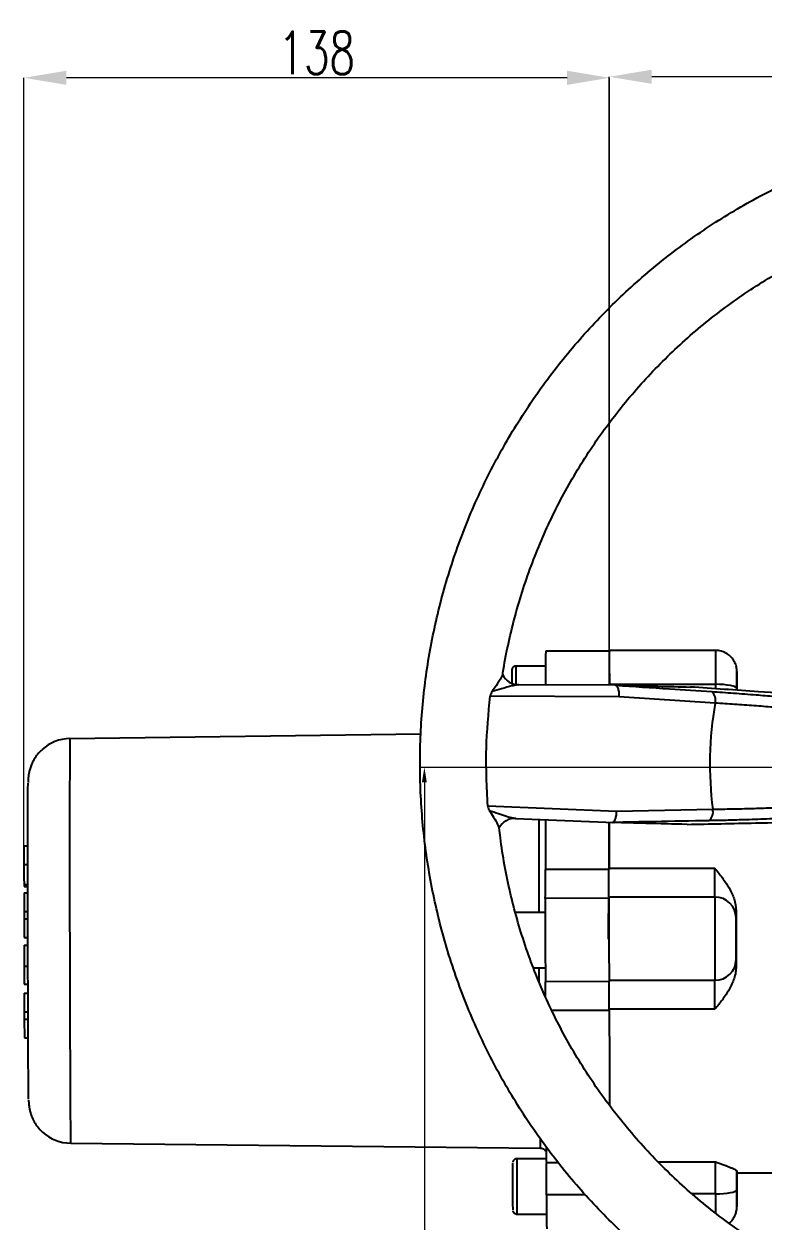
# Model space of a CAD drawing. Header units: millimetres. Extents: x 2462 to 4142, y 835 to 2023.
# Drawn here: x 2817 to 2991.1, y 1228 to 1509.8 of the extents above; entities that cross this region are included whole.
import ezdxf

# ---------------------------------------------------------------- set-up
doc = ezdxf.new("R2010")
doc.units = ezdxf.units.MM
doc.layers.add('标注', color=3, linetype='Continuous', lineweight=13)
doc.styles.add('SLDTEXTSTYLE1', font='txt.shx', dxfattribs={"width": 0.7, "bigfont": 'gbcbig.shx'})
doc.styles.get("Standard").update_dxf_attribs({"font": 'arial.ttf'})
doc.dimstyles.new('AM_ISO', dxfattribs={"dimtxt": 3.5, "dimasz": 3.5, "dimexe": 1, "dimexo": 1, "dimgap": 1.5, "dimtad": 1, "dimdsep": 46, "dimtxsty": 'Standard', "dimcen": 0, "dimclrd": 256, "dimclre": 256, "dimclrt": 2, "dimadec": 0, "dimazin": 2, "dimtp": 0.1, "dimtm": 0.1, "dimtfac": 0.71, "dimtdec": 3, "dimtmove": 0, "dimatfit": 3, "dimfxl": 0, "dimlwd": -1, "dimlwe": -1, "dimarcsym": 0})
doc.dimstyles.new('SLDDIMSTYLE12$0', dxfattribs={"dimtxt": 12, "dimasz": 10, "dimexe": 0, "dimexo": 0.0625, "dimgap": 0.875, "dimtad": 1, "dimdec": 1, "dimlfac": 1.8, "dimrnd": 1e-09, "dimzin": 12, "dimdsep": 46, "dimtxsty": 'SLDTEXTSTYLE1', "dimcen": 0.09, "dimdle": 8.16, "dimclrd": 3, "dimclre": 3, "dimadec": 0, "dimazin": 3, "dimtfac": 1, "dimtdec": 1, "dimtofl": 0, "dimtmove": 0, "dimatfit": 3, "dimfxl": 0, "dimfrac": 2, "dimtolj": 1, "dimlwd": 5, "dimlwe": 5, "dimarcsym": 0})

# ---------------------------------------------------------------- blocks, each defined once
blk = doc.blocks.new('*D34')
at = {"layer": 'Defpoints', "color": 0, "transparency": 16777216}
for p in [(2954.9, 1497.4), (2954.9, 1361.7), (3060.93, 1336.99)]:
    blk.add_point(p, dxfattribs=at)
at = {"layer": '标注', "color": 3, "linetype": 'Continuous', "lineweight": 5, "transparency": 16777216}
for p, q in [((2954.9, 1361.76), (2954.9, 1497.4)), ((3050.93, 1497.4), (2964.9, 1497.4))]:
    blk.add_line(p, q, dxfattribs=at)
at = {"layer": '标注', "color": 3, "lineweight": 5, "transparency": 16777216}
blk.add_line((3060.93, 1337.05), (3060.93, 1497.4), dxfattribs=at)
at = {"layer": '标注', "color": 3, "transparency": 16777216}
for points in [[(2964.9, 1499.07), (2964.9, 1495.74), (2954.9, 1497.4)], [(3050.93, 1499.07), (3050.93, 1495.74), (3060.93, 1497.4)]]:
    blk.add_solid(points, dxfattribs=at)
at = {"layer": '标注', "color": 0, "transparency": 16777216, "insert": (3007.92, 1503.28), "char_height": 10, "attachment_point": 5, "style": 'SLDTEXTSTYLE1'}
blk.add_mtext('\\A1;106', dxfattribs=at)
blk = doc.blocks.new('*D35')
at = {"layer": 'Defpoints', "color": 0, "transparency": 16777216}
for p in [(2816.97, 1497.16), (2954.96, 1362.35), (2816.97, 1316.34)]:
    blk.add_point(p, dxfattribs=at)
at = {"layer": '标注', "color": 3, "linetype": 'Continuous', "lineweight": 5, "transparency": 16777216}
for p, q in [((2816.97, 1316.4), (2816.97, 1497.16)), ((2944.96, 1497.16), (2826.97, 1497.16))]:
    blk.add_line(p, q, dxfattribs=at)
at = {"layer": '标注', "color": 3, "lineweight": 5, "transparency": 16777216}
blk.add_line((2954.96, 1362.42), (2954.96, 1497.16), dxfattribs=at)
at = {"layer": '标注', "color": 3, "transparency": 16777216}
for points in [[(2826.97, 1498.83), (2826.97, 1495.5), (2816.97, 1497.16)], [(2944.96, 1498.83), (2944.96, 1495.5), (2954.96, 1497.16)]]:
    blk.add_solid(points, dxfattribs=at)
at = {"layer": '标注', "color": 0, "transparency": 16777216, "insert": (2885.97, 1503.04), "char_height": 10, "attachment_point": 5, "style": 'SLDTEXTSTYLE1'}
blk.add_mtext('\\A1;138', dxfattribs=at)
blk = doc.blocks.new('*D31')
at = {"layer": 'Defpoints', "color": 0, "transparency": 16777216}
for p in [(3060.59, 1334.79), (2911.33, 1093.21), (3056.27, 1093.21)]:
    blk.add_point(p, dxfattribs=at)
at = {"layer": '标注', "linetype": 'ByBlock', "transparency": 16777216}
for p, q in [((3059.59, 1334.79), (2910.33, 1334.79)), ((2911.33, 1331.29), (2911.33, 1096.71)), ((3055.27, 1093.21), (2910.33, 1093.21))]:
    blk.add_line(p, q, dxfattribs=at)
at = {"layer": '标注', "transparency": 16777216}
for points in [[(2910.74, 1331.29), (2911.91, 1331.29), (2911.33, 1334.79)], [(2910.74, 1096.71), (2911.91, 1096.71), (2911.33, 1093.21)]]:
    blk.add_solid(points, dxfattribs=at)
at = {"layer": '标注', "color": 2, "transparency": 16777216, "insert": (2900.69, 1201.9), "char_height": 8, "attachment_point": 5, "rotation": 90}
blk.add_mtext('\\A1;{\\fSimSun|b0|i0|c134|p2;\\H2.28571x;245}', dxfattribs=at)

msp = doc.modelspace()

# ---------------------------------------------------------------- linework, layer by layer
at = {"color": 7, "linetype": 'Continuous', "lineweight": 25}
for p, q in [((2954.911, 1362.171), (2939.912, 1362.145)), ((2979.958, 1362.354), (2954.958, 1362.354)), ((2939.894, 1358.645), (2932.918, 1358.633)), ((2954.93, 1356.171), (2954.914, 1356.171)), ((2956.478, 1354.151), (2933.493, 1354.254)), ((2954.927, 1354.36), (2979.927, 1354.36)), ((2979.927, 1354.36), (2979.926, 1353.261)), ((2984.942, 1352.973), (2984.943, 1353.357)), ((2984.973, 1353.339), (2984.974, 1352.971)), ((2957.243, 1351.427), (2926.833, 1351.597)), ((2979.838, 1349.921), (2957.243, 1351.427)), ((2827.825, 1341.582), (2910.497, 1342.735)), ((2926.246, 1325.769), (2956.631, 1324.509)), ((2956.631, 1324.509), (2979.271, 1324.951)), ((2932.788, 1322.791), (2956.045, 1321.801)), ((2816.974, 1316.337), (2817.896, 1316.338)), ((2816.974, 1316.337), (2816.982, 1311.951)), ((2816.982, 1311.951), (2817.894, 1311.952)), ((2954.835, 1310.756), (2939.835, 1310.73)), ((2954.793, 1311.038), (2979.793, 1311.039)), ((2816.999, 1307.214), (2817.896, 1307.215)), ((2817.025, 1305.249), (2817, 1300.863)), ((2817.019, 1307.214), (2817.022, 1306.776)), ((2817.022, 1306.776), (2817.896, 1306.778)), ((2817.025, 1305.249), (2817.897, 1305.251)), ((2954.823, 1303.971), (2939.823, 1303.945)), ((2979.769, 1304.268), (2954.769, 1304.268)), ((2817, 1300.863), (2817.901, 1300.865)), ((2817, 1300.863), (2817.003, 1299.109)), ((2939.811, 1300.645), (2932.835, 1300.633)), ((2984.786, 1300.99), (2984.785, 1294.458)), ((2817.003, 1299.109), (2817.903, 1299.11)), ((2817.003, 1299.109), (2817.043, 1294.723)), ((2817.043, 1294.723), (2817.91, 1294.724)), ((2984.785, 1294.458), (2984.786, 1287.924)), ((2817.031, 1292.933), (2817.913, 1292.935)), ((2817.022, 1288.021), (2817.923, 1288.022)), ((2937.006, 1287.64), (2939.833, 1287.645)), ((2938.413, 1284.17), (2938.405, 1287.642)), ((2817.041, 1283.724), (2817.933, 1283.725)), ((2817.046, 1283.724), (2817.062, 1283.724)), ((2954.857, 1284.37), (2939.857, 1284.344)), ((2954.856, 1284.667), (2979.769, 1284.667)), ((2817.065, 1281.67), (2817.041, 1277.284)), ((2817.065, 1281.67), (2817.938, 1281.672)), ((2817.041, 1277.284), (2817.952, 1277.286)), ((2817.041, 1277.284), (2817.044, 1275.53)), ((2954.892, 1277.585), (2941.381, 1277.562)), ((2979.793, 1277.867), (2954.891, 1277.867)), ((2817.044, 1275.53), (2817.958, 1275.531)), ((2817.044, 1275.53), (2817.083, 1271.144)), ((2817.083, 1271.144), (2817.974, 1271.145)), ((2827.989, 1246.322), (2938.631, 1245.161)), ((2940.056, 1242.645), (2933.117, 1242.633)), ((2942.914, 1241.71), (2940.066, 1241.705)), ((2966.376, 1241.946), (2979.905, 1241.946)), ((2984.958, 1239.354), (2996.659, 1239.354)), ((2949.247, 1234.174), (2940.101, 1234.158)), ((2979.927, 1234.386), (2974.383, 1234.386)), ((2933.139, 1229.633), (2940.115, 1229.645))]:
    msp.add_line(p, q, dxfattribs=at)
at = {"color": 7, "linetype": 'Continuous', "lineweight": 25, "flags": 128}
for points in [[(2954.937, 1359.632), (2954.932, 1360.494), (2954.925, 1361.414), (2954.918, 1361.98), (2954.911, 1362.171), (2954.906, 1361.98), (2954.901, 1361.414), (2954.897, 1360.494), (2954.894, 1359.257), (2954.893, 1357.748), (2954.893, 1356.027), (2954.894, 1354.158)], [(2954.929, 1356.225), (2954.925, 1356.728), (2954.921, 1356.921)], [(2984.943, 1353.357), (2984.843, 1353.553), (2984.556, 1353.741), (2984.091, 1353.914), (2983.467, 1354.066), (2982.708, 1354.191), (2981.842, 1354.283), (2980.903, 1354.341), (2979.927, 1354.36)], [(2827.825, 1341.582), (2827.812, 1341.401), (2827.8, 1340.859), (2827.789, 1339.959), (2827.779, 1338.71), (2827.77, 1337.12), (2827.761, 1335.201), (2827.754, 1332.968), (2827.748, 1330.439), (2827.743, 1327.632), (2827.74, 1324.568), (2827.737, 1321.272), (2827.736, 1317.767), (2827.737, 1314.081), (2827.738, 1310.243), (2827.741, 1306.28), (2827.745, 1302.223), (2827.751, 1298.103), (2827.757, 1293.952), (2827.765, 1289.801), (2827.774, 1285.681), (2827.784, 1281.625), (2827.794, 1277.662), (2827.806, 1273.823), (2827.818, 1270.137), (2827.831, 1266.633), (2827.845, 1263.336), (2827.859, 1260.273), (2827.873, 1257.465), (2827.888, 1254.936), (2827.903, 1252.703), (2827.918, 1250.785), (2827.933, 1249.195), (2827.947, 1247.945), (2827.962, 1247.046), (2827.976, 1246.503), (2827.989, 1246.322)], [(2818.077, 1256.675), (2818.07, 1257.028), (2818.057, 1257.925), (2818.044, 1259.169), (2818.031, 1260.748), (2818.017, 1262.646), (2818.004, 1264.846), (2817.991, 1267.326), (2817.979, 1270.062), (2817.967, 1273.029), (2817.955, 1276.196), (2817.945, 1279.535), (2817.935, 1283.012), (2817.926, 1286.594), (2817.918, 1290.247), (2817.911, 1293.935), (2817.905, 1297.624), (2817.901, 1301.277), (2817.897, 1304.859), (2817.895, 1308.336), (2817.894, 1311.674), (2817.895, 1314.842), (2817.897, 1317.808), (2817.9, 1320.544), (2817.904, 1323.024), (2817.91, 1325.224), (2817.916, 1327.123), (2817.924, 1328.702), (2817.933, 1329.946), (2817.943, 1330.843), (2817.946, 1331.061)], [(2938.383, 1300.642), (2938.379, 1304.462), (2938.375, 1308.485), (2938.372, 1312.406), (2938.371, 1316.194), (2938.372, 1319.824), (2938.373, 1322.572)], [(2939.832, 1322.583), (2939.831, 1318.858), (2939.833, 1314.86), (2939.835, 1310.73)], [(2954.831, 1321.94), (2954.831, 1318.884), (2954.833, 1314.886), (2954.835, 1310.756)], [(2954.892, 1277.585), (2954.904, 1273.455), (2954.916, 1269.458), (2954.93, 1265.617), (2954.944, 1261.959), (2954.958, 1258.506), (2954.973, 1255.28), (2954.973, 1255.216)], [(2979.927, 1234.386), (2980.903, 1234.405), (2981.841, 1234.461), (2982.707, 1234.552), (2983.467, 1234.674), (2984.091, 1234.823), (2984.556, 1234.994), (2984.843, 1235.178), (2984.942, 1235.37)]]:
    msp.add_lwpolyline(points, dxfattribs=at)
at = {"color": 7, "linetype": 'Continuous', "lineweight": 25}
for centre, radius, start, end in [((3621.638, 1356.688), 681.748, 179.541407, 180.21484), ((3475.391, 1356.447), 495.468, 179.31687, 180.24137), ((3275.222, 1355.527), 342.319, 179.48022, 180.20538), ((2933.54, 1358.406), 4.155, 204.77841, 270.46524), ((3170.556, 1355.359), 238.648, 179.45574, 180.18586), ((3131.395, 1354.984), 176.485, 179.37109, 180.2593), ((2977.217, 1350.645), 2.72, 344.5637, 47.64383), ((3061.961, 1335.564), 83.368, 170.08306, 187.31384), ((2827.965, 1331.583), 10, 90.79852, 132.25473), ((2976.598, 1324.348), 2.74, 309.96674, 12.71412), ((2932.636, 1318.641), 4.154, 86.93105, 152.63732), ((2133.978, 1308.772), 805.86, 359.656869, 0.13928), ((2180.302, 1310.461), 799.491, 359.556166, 0.041404), ((4536.893, 1296.89), 1597.086, 179.746893, 180.450094), ((4551.893, 1296.916), 1597.086, 179.746893, 180.450094), ((4575.174, 1294.462), 1595.435, 179.647867, 180.351794), ((2979.817, 1299.313), 4.955, 0.61381, 90.55402), ((2979.819, 1289.62), 4.954, 269.42507, 359.36347), ((2490.787, 1279.476), 449.096, 0.16305, 0.62114), ((2149.017, 1276.773), 805.876, 0.057709, 0.540114), ((2169.187, 1278.437), 810.606, 359.959742, 0.440332), ((2828.094, 1256.322), 10, 227.81934, 269.39847), ((2987.43, 1247.357), 48.848, 179.99723, 182.57737), ((3997.478, 1253.371), 1057.476, 180.43092, 180.632087), ((3636.763, 1237.338), 704.657, 179.650904, 180.545322), ((3689.198, 1237.429), 756.099, 179.605647, 180.590773), ((1798.685, 1232.743), 1141.417, 0.071036, 0.449897), ((1833.449, 1234.93), 1146.478, 359.972786, 0.35061), ((3527.056, 1233.418), 586.955, 179.927763, 180.709962), ((5189.651, 1235.514), 2209.725, 180.029241, 180.147541)]:
    msp.add_arc(centre, radius, start, end, dxfattribs=at)
for points, knots in [([(3213.473, 1332.152), (3213.492, 1333.403), (3213.546, 1336.96), (3213.389, 1342.825), (3212.905, 1349.73), (3212.102, 1356.606), (3210.987, 1363.438), (3209.561, 1370.212), (3207.827, 1376.914), (3205.79, 1383.53), (3203.453, 1390.046), (3200.82, 1396.449), (3197.899, 1402.725), (3194.694, 1408.861), (3191.212, 1414.844), (3187.461, 1420.662), (3183.448, 1426.303), (3179.182, 1431.755), (3174.672, 1437.007), (3169.927, 1442.047), (3164.957, 1446.865), (3159.772, 1451.452), (3154.383, 1455.797), (3148.801, 1459.892), (3143.039, 1463.728), (3137.107, 1467.297), (3131.019, 1470.592), (3124.786, 1473.605), (3118.423, 1476.331), (3111.942, 1478.763), (3105.356, 1480.897), (3098.681, 1482.729), (3091.928, 1484.254), (3085.113, 1485.469), (3078.25, 1486.372), (3071.352, 1486.96), (3064.435, 1487.234), (3057.512, 1487.191), (3050.599, 1486.833), (3043.709, 1486.159), (3036.858, 1485.172), (3030.058, 1483.873), (3023.325, 1482.265), (3016.672, 1480.352), (3010.113, 1478.137), (3003.662, 1475.625), (2997.333, 1472.821), (2991.138, 1469.732), (2985.091, 1466.362), (2979.203, 1462.721), (2973.488, 1458.814), (2967.958, 1454.651), (2962.622, 1450.24), (2957.494, 1445.59), (2952.584, 1440.711), (2947.901, 1435.612), (2943.455, 1430.306), (2939.257, 1424.802), (2935.313, 1419.112), (2931.634, 1413.248), (2928.226, 1407.222), (2925.097, 1401.047), (2922.253, 1394.736), (2919.699, 1388.302), (2917.442, 1381.757), (2915.486, 1375.117), (2913.835, 1368.394), (2912.492, 1361.603), (2911.461, 1354.758), (2910.743, 1347.872), (2910.341, 1340.962), (2910.254, 1334.039), (2910.483, 1327.121), (2911.027, 1320.22), (2911.886, 1313.35), (2913.057, 1306.528), (2914.539, 1299.766), (2916.327, 1293.078), (2918.419, 1286.479), (2920.81, 1279.982), (2923.494, 1273.602), (2926.467, 1267.35), (2929.723, 1261.241), (2933.253, 1255.286), (2937.052, 1249.499), (2941.111, 1243.891), (2945.422, 1238.474), (2949.975, 1233.26), (2954.761, 1228.259), (2959.771, 1223.481), (2964.994, 1218.938), (2970.418, 1214.637), (2976.033, 1210.588), (2981.827, 1206.799), (2987.788, 1203.279), (2993.903, 1200.035), (3000.16, 1197.073), (3006.545, 1194.4), (3013.046, 1192.021), (3019.649, 1189.941), (3026.34, 1188.164), (3033.104, 1186.695), (3039.929, 1185.536), (3046.8, 1184.689), (3053.702, 1184.157), (3060.621, 1183.941), (3067.543, 1184.04), (3074.453, 1184.455), (3081.337, 1185.185), (3088.18, 1186.229), (3094.969, 1187.583), (3101.689, 1189.247), (3108.326, 1191.215), (3114.866, 1193.483), (3121.296, 1196.048), (3127.602, 1198.904), (3133.771, 1202.044), (3139.791, 1205.463), (3145.648, 1209.153), (3151.331, 1213.106), (3156.827, 1217.315), (3162.126, 1221.77), (3167.216, 1226.462), (3172.086, 1231.381), (3176.727, 1236.518), (3181.129, 1241.861), (3185.282, 1247.399), (3189.178, 1253.121), (3192.809, 1259.015), (3196.168, 1265.068), (3199.246, 1271.269), (3202.039, 1277.603), (3204.539, 1284.058), (3206.742, 1290.621), (3208.644, 1297.277), (3210.24, 1304.014), (3211.526, 1310.815), (3212.501, 1317.669), (3213.15, 1324.439), (3213.401, 1329.274), (3213.464, 1331.805), (3213.473, 1332.152)], [0, 0, 0, 0, 0.00394, 0.0112049, 0.0184702, 0.0257355, 0.0330008, 0.0402662, 0.0475315, 0.0547968, 0.0620622, 0.0693275, 0.0765928, 0.0838581, 0.0911235, 0.0983888, 0.1056541, 0.1129194, 0.1201848, 0.1274501, 0.1347154, 0.1419807, 0.1492461, 0.1565114, 0.1637767, 0.171042, 0.1783074, 0.1855727, 0.192838, 0.2001033, 0.2073687, 0.214634, 0.2218993, 0.2291646, 0.2364299, 0.2436953, 0.2509606, 0.2582259, 0.2654913, 0.2727566, 0.2800219, 0.2872872, 0.2945526, 0.3018179, 0.3090832, 0.3163485, 0.3236139, 0.3308792, 0.3381445, 0.3454098, 0.3526752, 0.3599405, 0.3672058, 0.3744712, 0.3817365, 0.3890018, 0.3962671, 0.4035325, 0.4107978, 0.4180631, 0.4253284, 0.4325938, 0.4398591, 0.4471244, 0.4543898, 0.4616551, 0.4689204, 0.4761857, 0.4834511, 0.4907164, 0.4979817, 0.5052471, 0.5125124, 0.5197777, 0.527043, 0.5343084, 0.5415737, 0.548839, 0.5561043, 0.5633697, 0.570635, 0.5779003, 0.5851657, 0.592431, 0.5996963, 0.6069616, 0.614227, 0.6214923, 0.6287576, 0.6360229, 0.6432883, 0.6505536, 0.6578189, 0.6650842, 0.6723496, 0.6796149, 0.6868802, 0.6941455, 0.7014109, 0.7086762, 0.7159415, 0.7232068, 0.7304721, 0.7377375, 0.7450028, 0.7522681, 0.7595334, 0.7667988, 0.7740641, 0.7813294, 0.7885948, 0.7958601, 0.8031254, 0.8103907, 0.8176561, 0.8249214, 0.8321867, 0.839452, 0.8467174, 0.8539827, 0.861248, 0.8685133, 0.8757787, 0.883044, 0.8903093, 0.8975747, 0.90484, 0.9121053, 0.9193706, 0.926636, 0.9339013, 0.9411666, 0.948432, 0.9556973, 0.9629626, 0.9702279, 0.9774933, 0.9847586, 0.9920239, 0.9989071, 1, 1, 1, 1]), ([(2929.778, 1356.664), (2929.798, 1356.813), (2930.112, 1359.109), (2931.01, 1363.508), (2932.494, 1369.838), (2934.317, 1376.082), (2936.432, 1382.232), (2938.846, 1388.271), (2941.55, 1394.186), (2944.538, 1399.963), (2947.803, 1405.588), (2951.338, 1411.048), (2955.133, 1416.329), (2959.181, 1421.42), (2963.471, 1426.308), (2967.993, 1430.983), (2972.737, 1435.432), (2977.692, 1439.645), (2982.845, 1443.613), (2988.185, 1447.325), (2993.699, 1450.774), (2999.374, 1453.951), (3005.197, 1456.849), (3011.153, 1459.46), (3017.229, 1461.779), (3023.411, 1463.8), (3029.684, 1465.519), (3036.033, 1466.931), (3042.442, 1468.032), (3048.898, 1468.821), (3055.385, 1469.296), (3061.886, 1469.455), (3068.388, 1469.298), (3074.875, 1468.825), (3081.331, 1468.038), (3087.741, 1466.938), (3094.09, 1465.527), (3100.364, 1463.814), (3106.541, 1461.782), (3111.541, 1459.921), (3114.431, 1458.632), (3115.342, 1458.226)], [0, 0, 0, 0, 0.0018477, 0.0284935, 0.0551393, 0.0817852, 0.108431, 0.1350768, 0.1617227, 0.1883685, 0.2150143, 0.2416602, 0.268306, 0.2949518, 0.3215976, 0.3482435, 0.3748893, 0.4015351, 0.428181, 0.4548268, 0.4814726, 0.5081185, 0.5347643, 0.5614101, 0.588056, 0.6147018, 0.6413476, 0.6679935, 0.6946393, 0.7212852, 0.747931, 0.7745768, 0.8012227, 0.8278685, 0.8545144, 0.8811602, 0.9078061, 0.9344519, 0.9610978, 0.9877436, 1, 1, 1, 1]), ([(2984.973, 1353.398), (2984.973, 1353.481), (2984.973, 1353.73), (2984.973, 1354.222), (2984.972, 1354.862), (2984.97, 1355.525), (2984.969, 1356.101), (2984.967, 1356.574), (2984.965, 1356.931), (2984.963, 1357.178), (2984.96, 1357.347), (2984.959, 1357.446), (2984.953, 1357.595), (2984.944, 1357.738), (2984.928, 1357.912), (2984.884, 1358.251), (2984.742, 1358.891), (2984.367, 1359.808), (2983.663, 1360.789), (2982.692, 1361.608), (2981.547, 1362.136), (2980.599, 1362.376), (2980.066, 1362.332), (2979.951, 1362.323)], [0, 0, 0, 0, 0.0175493, 0.0528076, 0.109718, 0.1654148, 0.2216424, 0.2759631, 0.3270339, 0.3734749, 0.4140768, 0.4489289, 0.46429, 0.4741076, 0.484813, 0.5033373, 0.546741, 0.6228746, 0.7106244, 0.7989533, 0.8873068, 0.9756623, 1, 1, 1, 1]), ([(2932.916, 1358.619), (2932.833, 1358.618), (2932.642, 1358.617), (2932.386, 1358.494), (2932.181, 1358.322), (2932.051, 1358.142), (2931.976, 1357.977), (2931.94, 1357.846), (2931.927, 1357.764), (2931.923, 1357.72), (2931.922, 1357.705), (2931.921, 1357.697)], [0, 0, 0, 0, 0.1569726, 0.35735, 0.5213956, 0.6601677, 0.7752942, 0.8642669, 0.9186317, 0.9555266, 1, 1, 1, 1]), ([(2929.768, 1356.665), (2929.754, 1356.636), (2929.719, 1356.558), (2929.277, 1355.664), (2928.457, 1354.304), (2927.634, 1353.142), (2927.317, 1352.695)], [0, 0, 0, 0, 0.11736166, 0.31035208, 0.73407588, 1, 1, 1, 1]), ([(2984.943, 1353.357), (2984.943, 1353.889), (2984.944, 1354.985), (2984.948, 1356.311), (2984.953, 1357.167), (2984.958, 1357.447), (2984.963, 1357.16), (2984.968, 1356.299), (2984.972, 1354.969), (2984.973, 1353.871), (2984.973, 1353.339)], [0, 0, 0, 0, 0.1212571, 0.25, 0.3787429, 0.5, 0.6212571, 0.75, 0.8787429, 1, 1, 1, 1]), ([(2933.574, 1354.252), (2933.368, 1354.237), (2932.92, 1354.205), (2931.549, 1353.874), (2929.67, 1353.363), (2928.037, 1352.899), (2927.309, 1352.692)], [0, 0, 0, 0, 0.1439199, 0.3134063, 0.6940338, 1, 1, 1, 1]), ([(2956.567, 1354.149), (2956.502, 1354.15), (2956.416, 1354.152), (2956.372, 1354.148), (2956.372, 1354.144), (2956.381, 1354.142), (2956.385, 1354.141)], [0, 0, 0, 0, 0.61962747, 0.82941185, 0.91750655, 1, 1, 1, 1]), ([(2957.243, 1351.427), (2957.244, 1351.461), (2957.249, 1351.56), (2957.256, 1351.89), (2957.227, 1352.51), (2957.096, 1353.164), (2956.913, 1353.625), (2956.698, 1353.985), (2956.508, 1354.08), (2956.385, 1354.141)], [0, 0, 0, 0, 0.0260683, 0.075332, 0.2510276, 0.500322, 0.6321635, 0.7609991, 1, 1, 1, 1]), ([(2956.385, 1354.141), (2960.615, 1353.863), (2968.169, 1353.367), (2975.725, 1352.873), (2979.049, 1352.655)], [0, 0, 0, 0, 0.56, 1, 1, 1, 1]), ([(2956.567, 1354.149), (2959.813, 1354.069), (2965.61, 1353.925), (2971.42, 1353.781), (2973.976, 1353.718)], [0, 0, 0, 0, 0.55999804, 1, 1, 1, 1]), ([(3001.465, 1351.856), (2997.657, 1352.113), (2988.489, 1352.731), (2979.33, 1353.354), (2973.976, 1353.718)], [0, 0, 0, 0, 0.4153517, 1, 1, 1, 1]), ([(2926.246, 1325.769), (2926.032, 1330.247), (2925.621, 1338.871), (2926.44, 1347.465), (2926.833, 1351.597)], [0, 0, 0, 0, 0.5192474, 1, 1, 1, 1]), ([(2927.304, 1352.677), (2927.207, 1352.533), (2927.036, 1352.278), (2926.88, 1351.891), (2926.845, 1351.668), (2926.833, 1351.597)], [0, 0, 0, 0, 0.4689434, 0.8283699, 1, 1, 1, 1]), ([(2979.049, 1352.655), (2980.75, 1352.54), (2984.141, 1352.311), (2989.105, 1351.927), (2993.763, 1351.543), (2996.644, 1351.285), (2998.089, 1351.156)], [0, 0, 0, 0, 0.2800318, 0.5584059, 0.7786039, 1, 1, 1, 1]), ([(2997.848, 1348.603), (2996.395, 1348.724), (2993.429, 1348.97), (2988.933, 1349.313), (2984.339, 1349.64), (2981.357, 1349.826), (2979.838, 1349.921)], [0, 0, 0, 0, 0.2354218, 0.4805713, 0.7354356, 1, 1, 1, 1]), ([(2821.255, 1338.966), (2821.118, 1338.85), (2820.639, 1338.444), (2819.972, 1337.629), (2819.276, 1336.587), (2818.763, 1335.551), (2818.408, 1334.583), (2818.19, 1333.744), (2818.071, 1333.079), (2818.013, 1332.608), (2817.986, 1332.289), (2817.971, 1332.041), (2817.961, 1331.81), (2817.953, 1331.572), (2817.95, 1331.358), (2817.948, 1331.238)], [0, 0, 0, 0, 0.0423496, 0.1477582, 0.2464023, 0.337503, 0.4196613, 0.489936, 0.5440222, 0.5861435, 0.6243131, 0.6713738, 0.7413235, 0.8536977, 1, 1, 1, 1]), ([(2926.246, 1325.769), (2926.269, 1325.621), (2926.326, 1325.264), (2926.521, 1324.894), (2926.658, 1324.682), (2926.697, 1324.621)], [0, 0, 0, 0, 0.3341922, 0.8094529, 1, 1, 1, 1]), ([(2979.271, 1324.951), (2980.792, 1324.974), (2983.779, 1325.021), (2988.384, 1325.134), (2992.891, 1325.27), (2995.865, 1325.382), (2997.322, 1325.436)], [0, 0, 0, 0, 0.2645653, 0.51943, 0.7645791, 1, 1, 1, 1]), ([(2926.567, 1324.686), (2927.321, 1324.432), (2928.758, 1323.949), (2930.651, 1323.335), (2932.075, 1322.889), (2932.653, 1322.815), (2932.859, 1322.789)], [0, 0, 0, 0, 0.3160651, 0.6017127, 0.8581739, 1, 1, 1, 1]), ([(2926.679, 1324.649), (2927.009, 1324.132), (2927.758, 1322.961), (2928.477, 1321.613), (2928.843, 1320.813), (2928.941, 1320.56), (2928.945, 1320.552), (2928.947, 1320.55)], [0, 0, 0, 0, 0.297295, 0.6739268, 0.8381962, 0.9577746, 1, 1, 1, 1]), ([(2955.651, 1321.829), (2955.777, 1321.886), (2955.971, 1321.973), (2956.201, 1322.325), (2956.406, 1322.779), (2956.566, 1323.428), (2956.624, 1324.046), (2956.632, 1324.376), (2956.631, 1324.475), (2956.631, 1324.509)], [0, 0, 0, 0, 0.2389974, 0.3678339, 0.4996781, 0.7489725, 0.9246803, 0.9739406, 1, 1, 1, 1]), ([(2978.358, 1322.248), (2974.119, 1322.17), (2966.549, 1322.031), (2958.981, 1321.891), (2955.651, 1321.829)], [0, 0, 0, 0, 0.56, 1, 1, 1, 1]), ([(2973.242, 1321.38), (2978.607, 1321.493), (2987.784, 1321.686), (2996.969, 1321.874), (3000.785, 1321.952)], [0, 0, 0, 0, 0.5846705, 1, 1, 1, 1]), ([(2997.446, 1322.866), (2995.603, 1322.786), (2991.932, 1322.628), (2986.898, 1322.456), (2982.358, 1322.328), (2979.695, 1322.275), (2978.358, 1322.248)], [0, 0, 0, 0, 0.2815396, 0.5608619, 0.7796518, 1, 1, 1, 1]), ([(3109.713, 1210.644), (3109.37, 1210.505), (3107.018, 1209.553), (3102.547, 1208.073), (3096.313, 1206.228), (3089.987, 1204.715), (3083.597, 1203.504), (3077.155, 1202.607), (3070.678, 1202.023), (3064.179, 1201.754), (3057.676, 1201.802), (3051.182, 1202.165), (3044.714, 1202.844), (3038.286, 1203.835), (3031.914, 1205.138), (3025.613, 1206.749), (3019.398, 1208.663), (3013.282, 1210.878), (3007.282, 1213.387), (3001.411, 1216.184), (2995.682, 1219.263), (2990.11, 1222.617), (2984.707, 1226.238), (2979.486, 1230.117), (2974.46, 1234.244), (2969.641, 1238.611), (2965.039, 1243.207), (2960.666, 1248.021), (2956.532, 1253.042), (2952.646, 1258.258), (2949.019, 1263.656), (2945.658, 1269.224), (2942.571, 1274.949), (2939.767, 1280.817), (2937.25, 1286.814), (2935.028, 1292.926), (2933.106, 1299.14), (2931.483, 1305.438), (2930.189, 1311.81), (2929.354, 1316.856), (2929.06, 1319.783), (2928.983, 1320.554)], [0, 0, 0, 0, 0.0045508, 0.0311973, 0.0578437, 0.0844902, 0.1111367, 0.1377831, 0.1644296, 0.1910761, 0.2177225, 0.244369, 0.2710155, 0.2976619, 0.3243084, 0.3509549, 0.3776013, 0.4042478, 0.4308943, 0.4575408, 0.4841872, 0.5108337, 0.5374802, 0.5641266, 0.5907731, 0.6174196, 0.6440661, 0.6707125, 0.697359, 0.7240055, 0.750652, 0.7772984, 0.8039449, 0.8305914, 0.8572378, 0.8838843, 0.9105308, 0.9371772, 0.9638237, 0.9904702, 1, 1, 1, 1]), ([(2954.808, 1321.855), (2954.805, 1320.316), (2954.799, 1316.864), (2954.795, 1313.116), (2954.793, 1311.038)], [0, 0, 0, 0, 0.4455921, 1, 1, 1, 1]), ([(2955.651, 1321.829), (2955.646, 1321.828), (2955.638, 1321.826), (2955.637, 1321.822), (2955.682, 1321.815), (2955.768, 1321.813), (2955.832, 1321.811)], [0, 0, 0, 0, 0.0824935, 0.1705882, 0.3803725, 1, 1, 1, 1]), ([(2973.242, 1321.38), (2969.988, 1321.461), (2964.179, 1321.604), (2958.382, 1321.748), (2955.832, 1321.811)], [0, 0, 0, 0, 0.5600022, 1, 1, 1, 1]), ([(2816.982, 1311.951), (2816.983, 1311.432), (2816.984, 1310.395), (2816.988, 1309.126), (2816.991, 1308.19), (2816.993, 1307.61), (2816.996, 1307.263), (2816.998, 1307.23), (2816.999, 1307.214)], [0, 0, 0, 0, 0.2503765, 0.5004055, 0.6255352, 0.7503101, 0.8750239, 1, 1, 1, 1]), ([(2979.793, 1311.039), (2980.089, 1310.671), (2980.681, 1309.935), (2981.566, 1308.785), (2982.39, 1307.62), (2983.159, 1306.394), (2983.801, 1305.15), (2984.534, 1303.377), (2984.684, 1301.954), (2984.786, 1300.99)], [0, 0, 0, 0, 0.1252298, 0.2504492, 0.3832483, 0.500781, 0.6306398, 0.7499876, 1, 1, 1, 1]), ([(2954.744, 1294.335), (2954.744, 1294.384), (2954.743, 1295.553), (2954.745, 1297.922), (2954.75, 1300.916), (2954.759, 1303.258), (2954.766, 1303.931), (2954.769, 1304.268)], [0, 0, 0, 0, 0.0108188, 0.2581141, 0.5054094, 0.7527047, 1, 1, 1, 1]), ([(2984.759, 1294.473), (2984.76, 1295.027), (2984.76, 1296.17), (2984.763, 1297.695), (2984.767, 1298.87), (2984.77, 1299.204), (2984.772, 1299.366)], [0, 0, 0, 0, 0.2425142, 0.5, 0.7574858, 1, 1, 1, 1]), ([(2984.772, 1289.565), (2984.77, 1289.729), (2984.767, 1290.066), (2984.763, 1291.247), (2984.76, 1292.775), (2984.76, 1293.918), (2984.759, 1294.473)], [0, 0, 0, 0, 0.2425142, 0.5, 0.7574858, 1, 1, 1, 1]), ([(2817.031, 1292.933), (2817.029, 1292.913), (2817.026, 1292.873), (2817.022, 1292.435), (2817.02, 1291.439), (2817.02, 1289.862), (2817.021, 1288.635), (2817.022, 1288.021)], [0, 0, 0, 0, 0.1872508, 0.3741637, 0.5604995, 0.7798604, 1, 1, 1, 1]), ([(2817.022, 1288.021), (2817.024, 1287.431), (2817.026, 1286.256), (2817.031, 1284.778), (2817.036, 1283.855), (2817.039, 1283.768), (2817.041, 1283.724)], [0, 0, 0, 0, 0.2808609, 0.5601449, 0.7799227, 1, 1, 1, 1]), ([(2984.786, 1287.924), (2984.761, 1287.457), (2984.71, 1286.491), (2984.339, 1285.11), (2983.806, 1283.761), (2983.157, 1282.517), (2982.39, 1281.289), (2981.566, 1280.124), (2980.68, 1278.973), (2980.089, 1278.236), (2979.793, 1277.867)], [0, 0, 0, 0, 0.12094049, 0.25060848, 0.36985279, 0.49961754, 0.61704719, 0.74975088, 0.87490074, 1, 1, 1, 1]), ([(2818.081, 1256.465), (2818.083, 1256.349), (2818.087, 1256.158), (2818.098, 1255.891), (2818.117, 1255.563), (2818.167, 1255.067), (2818.262, 1254.445), (2818.448, 1253.626), (2818.8, 1252.559), (2819.376, 1251.342), (2820.211, 1250.132), (2820.893, 1249.314), (2821.334, 1248.965), (2821.388, 1248.922)], [0, 0, 0, 0, 0.1593887, 0.2649235, 0.3428064, 0.3912257, 0.4460762, 0.516511, 0.608694, 0.7323916, 0.8572347, 0.9822754, 1, 1, 1, 1]), ([(2938.614, 1245.161), (2938.802, 1245.14), (2939.14, 1245.104), (2939.541, 1244.863), (2939.803, 1244.597), (2939.959, 1244.343), (2940.035, 1244.152), (2940.054, 1244.081), (2940.061, 1244.053)], [0, 0, 0, 0, 0.2677957, 0.4788404, 0.6556612, 0.8052158, 0.9239623, 1, 1, 1, 1]), ([(2933.115, 1242.618), (2933.039, 1242.618), (2932.855, 1242.621), (2932.602, 1242.504), (2932.391, 1242.334), (2932.257, 1242.153), (2932.178, 1241.988), (2932.153, 1241.888), (2932.142, 1241.845)], [0, 0, 0, 0, 0.1661863, 0.4041982, 0.5983506, 0.7625575, 0.8991004, 1, 1, 1, 1]), ([(2979.905, 1241.946), (2980.203, 1241.831), (2980.798, 1241.602), (2981.688, 1241.277), (2982.516, 1240.974), (2983.29, 1240.683), (2983.936, 1240.42), (2984.677, 1240.083), (2984.832, 1239.888), (2984.937, 1239.756)], [0, 0, 0, 0, 0.1252298, 0.2504492, 0.3832483, 0.500781, 0.6306398, 0.7499876, 1, 1, 1, 1]), ([(2984.937, 1239.756), (2984.944, 1239.495), (2984.951, 1239.229), (2984.958, 1239.358), (2984.958, 1239.36)], [0, 0, 0, 0, 0.9844806, 1, 1, 1, 1]), ([(2984.978, 1239.354), (2984.977, 1238.78), (2984.975, 1237.506), (2984.974, 1236.115), (2984.973, 1235.352)], [0, 0, 0, 0, 0.4513166, 1, 1, 1, 1]), ([(2983.119, 1227.483), (2983.124, 1227.487), (2983.484, 1227.713), (2984.026, 1228.395), (2984.615, 1229.41), (2984.861, 1230.286), (2984.933, 1230.824), (2984.951, 1231.07), (2984.959, 1231.267), (2984.96, 1231.366), (2984.963, 1231.591), (2984.965, 1231.96), (2984.968, 1232.536), (2984.97, 1233.243), (2984.972, 1233.953), (2984.972, 1234.648), (2984.973, 1235.158), (2984.973, 1235.467), (2984.973, 1235.527)], [0, 0, 0, 0, 0.00163734, 0.11570072, 0.22977388, 0.32090005, 0.36146512, 0.37687983, 0.39473073, 0.44836211, 0.51067497, 0.59362264, 0.68732112, 0.77779215, 0.85500173, 0.91566326, 0.98361154, 1, 1, 1, 1]), ([(2984.949, 1232.316), (2984.948, 1232.371), (2984.946, 1232.7), (2984.944, 1233.765), (2984.943, 1234.846), (2984.942, 1235.37)], [0, 0, 0, 0, 0.09445247, 0.5607838, 1, 1, 1, 1]), ([(2984.973, 1235.352), (2984.973, 1234.82), (2984.971, 1233.724), (2984.968, 1232.398), (2984.963, 1231.54), (2984.958, 1231.271), (2984.953, 1231.498), (2984.95, 1232.059), (2984.949, 1232.316)], [0, 0, 0, 0, 0.1674998, 0.3453401, 0.5231805, 0.6906803, 0.8581801, 1, 1, 1, 1]), ([(2932.181, 1230.355), (2932.186, 1230.333), (2932.214, 1230.221), (2932.301, 1230.068), (2932.399, 1229.961), (2932.431, 1229.925)], [0, 0, 0, 0, 0.1369638, 0.7134701, 1, 1, 1, 1]), ([(2932.431, 1229.925), (2932.513, 1229.859), (2932.687, 1229.718), (2932.948, 1229.626), (2933.103, 1229.643), (2933.141, 1229.647)], [0, 0, 0, 0, 0.4040847, 0.8568612, 1, 1, 1, 1])]:
    msp.add_open_spline(points, degree=3, knots=knots, dxfattribs=at)
for points in [[(2954.769, 1304.268), (2954.772, 1304.509), (2954.777, 1304.992), (2954.784, 1306.545), (2954.79, 1308.563), (2954.792, 1310.213), (2954.793, 1311.038)], [(2984.772, 1299.366), (2984.775, 1299.55), (2984.779, 1299.92), (2984.784, 1300.633), (2984.786, 1300.99)], [(2984.786, 1287.924), (2984.784, 1288.283), (2984.779, 1289.002), (2984.774, 1289.377), (2984.772, 1289.565)], [(2984.942, 1235.37), (2984.942, 1236.133), (2984.94, 1237.659), (2984.938, 1239.057), (2984.937, 1239.756)]]:
    msp.add_open_spline(points, degree=3, dxfattribs=at)

# ---------------------------------------------------------------- dimensions: what is measured, and where the dimension line sits
at = {"layer": '标注'}
for base, p1, p2, text, picture, middle in [((2816.974, 1497.162), (2954.958, 1362.354), (2816.974, 1316.337), '138', '*D35', (2885.966, 1503.037)), ((2954.903, 1497.405), (3060.929, 1336.986), (2954.903, 1361.697), '106', '*D34', (3007.916, 1503.28))]:
    dim = msp.add_linear_dim(base=base, p1=p1, p2=p2, text=text, dimstyle='SLDDIMSTYLE12$0', override={"dimtxt": 10, "dimtdec": 3, "dimtzin": 0}, dxfattribs=at)
    dim.commit()
    dim.dimension.update_dxf_attribs({"geometry": picture, "text_midpoint": middle})
dim = msp.add_linear_dim(base=(2911.328, 1093.205), p1=(3060.594, 1334.787), p2=(3056.267, 1093.205), angle=90, text='{\\fSimSun|b0|i0|c134|p2;\\H2.28571x;245}', dimstyle='AM_ISO', override={"dimtxt": 8, "dimtp": 0, "dimtm": 0, "dimtfac": 1, "dimtolj": 1, "dimtzin": 0}, dxfattribs=at)
dim.commit()
dim.dimension.update_dxf_attribs({"geometry": '*D31', "text_midpoint": (2911.328, 1201.897), "dimtype": 160})

doc.saveas('drawing.dxf')
